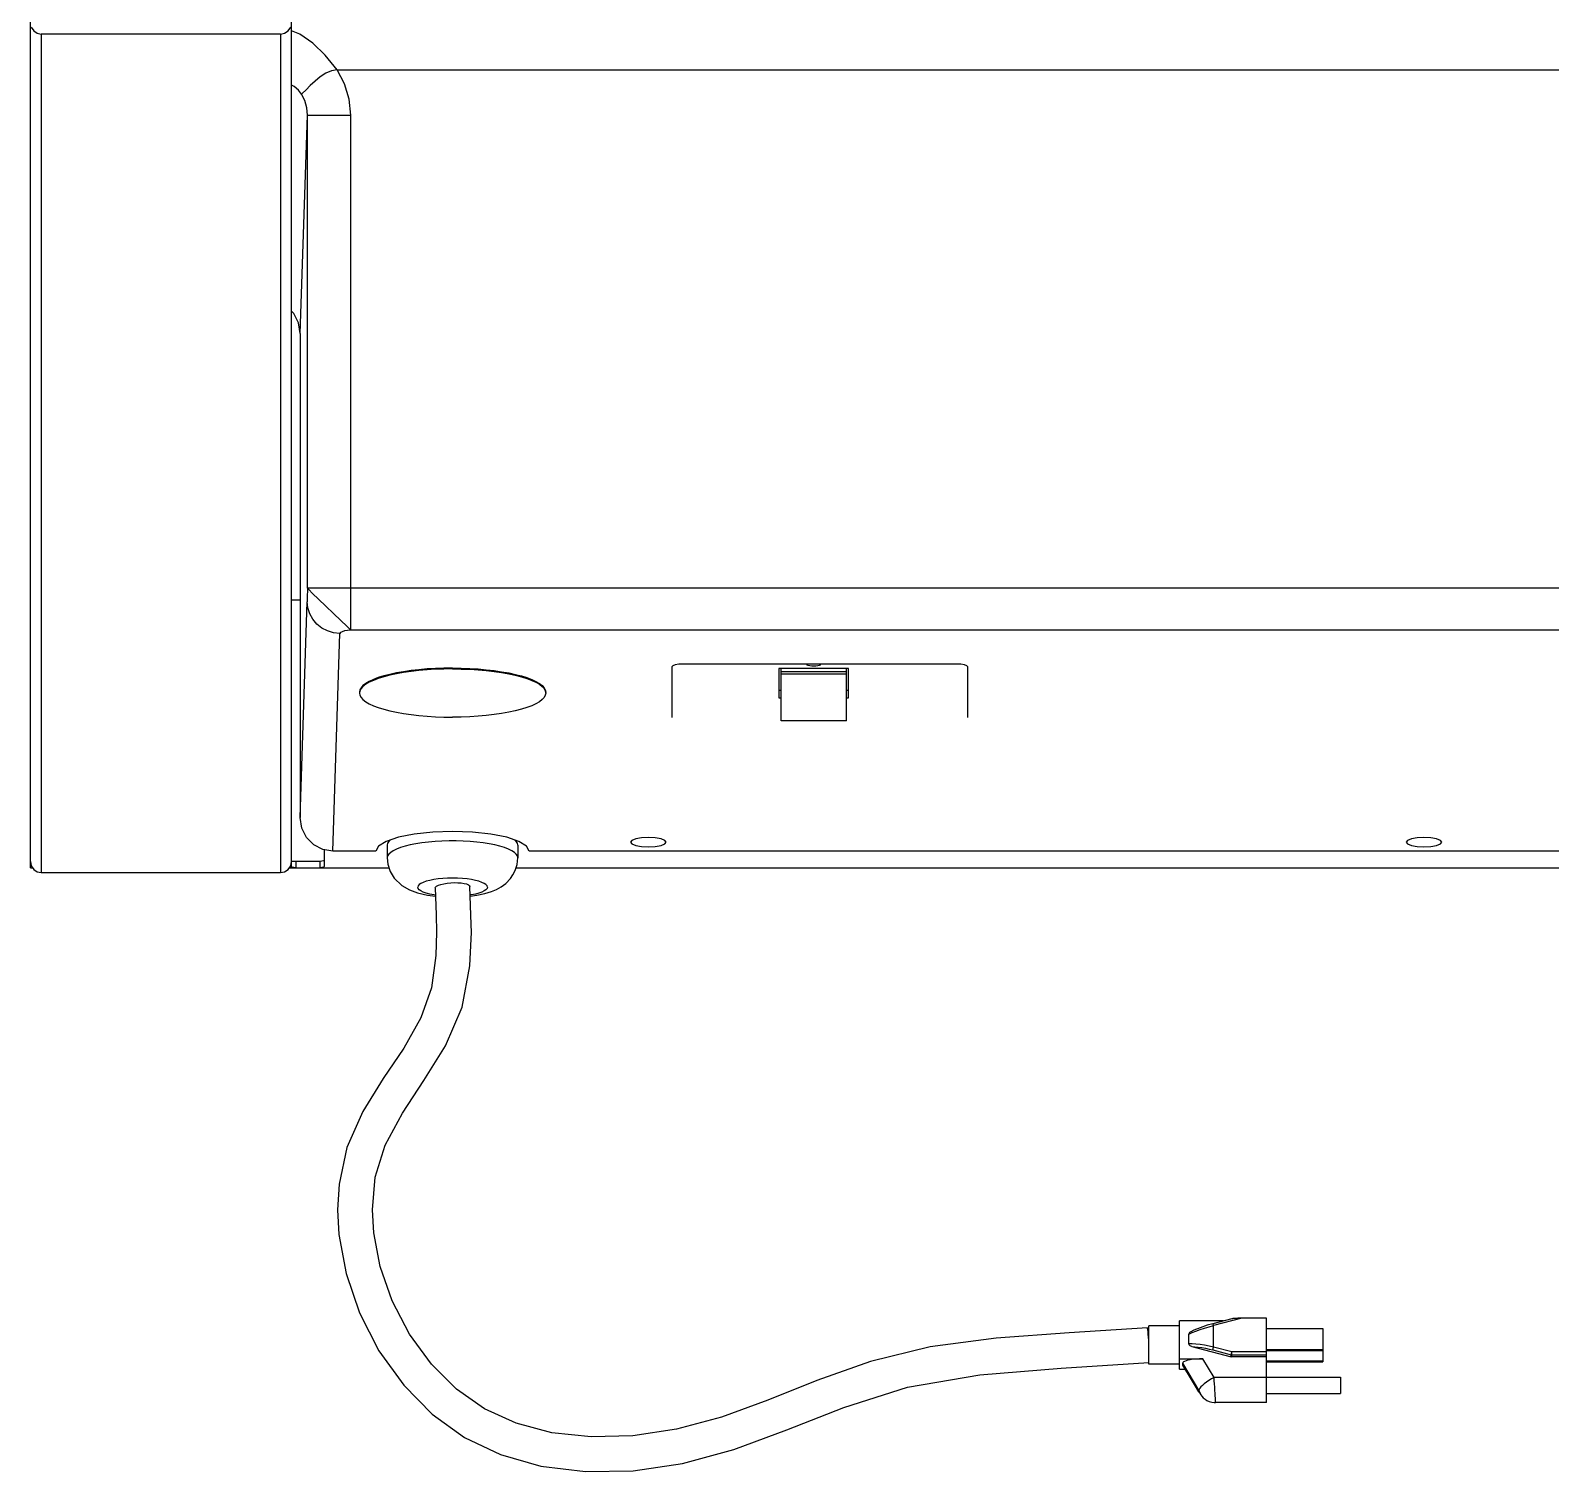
# Model space of a CAD drawing. Header units: inches. Extents: x 116 to 385, y -28932 to 7645.
# Drawn here: x 133.0215 to 133.3417, y 90.9018 to 91.2053 of the extents above; entities that cross this region are included whole.
import ezdxf

# ---------------------------------------------------------------- set-up
doc = ezdxf.new("R2010")
doc.units = ezdxf.units.IN
doc.header["$MEASUREMENT"] = 0

# ---------------------------------------------------------------- blocks, each defined once
blk = doc.blocks.new('A$C7A760DD3')
at = {"linetype": 'Continuous'}
for p, q in [((0, 158.87), (0, 1998.15)), ((68.74, 158.87), (68.74, 732.95)), ((0.22, 380.15), (0.86, 379.17)), ((0.86, 379.17), (1.8, 378.54)), ((1.8, 378.54), (2.86, 378.32)), ((2.86, 378.32), (2.86, 157.62)), ((65.87, 378.32), (2.86, 378.32)), ((65.87, 378.32), (66.93, 378.54)), ((65.87, 378.32), (65.87, 157.62)), ((66.93, 378.54), (67.87, 379.17)), ((67.87, 379.17), (68.51, 380.15)), ((70.96, 378.26), (68.74, 379.19)), ((74.32, 375.91), (70.96, 378.26)), ((77.57, 372.76), (74.32, 375.91)), ((80.71, 368.87), (77.57, 372.76)), ((79.22, 368.61), (77.74, 367.98)), ((80.71, 368.87), (79.22, 368.61)), ((82.7, 365.21), (80.71, 368.87)), ((80.71, 368.87), (652.78, 368.87)), ((69.41, 364.52), (68.74, 364.87)), ((70.53, 363.57), (69.41, 364.52)), ((73.68, 364.74), (72.57, 363.65)), ((74.95, 365.92), (73.68, 364.74)), ((76.3, 367.04), (74.95, 365.92)), ((77.74, 367.98), (76.3, 367.04)), ((83.94, 361.15), (82.7, 365.21)), ((71.35, 362.51), (70.53, 363.57)), ((71.51, 362.63), (71.35, 362.51)), ((72.2, 360.8), (71.35, 362.51)), ((72.57, 363.65), (71.51, 362.63)), ((72.73, 358.91), (72.2, 360.8)), ((84.35, 356.95), (83.94, 361.15)), ((71.03, 299.52), (72.9, 356.95)), ((72.9, 356.95), (72.73, 358.91)), ((72.9, 232.51), (72.9, 356.95)), ((72.9, 356.95), (84.35, 356.95)), ((84.35, 221.45), (84.35, 356.95)), ((69.34, 304.8), (68.74, 305.42)), ((70.59, 302.31), (69.34, 304.8)), ((71.03, 299.52), (70.59, 302.31)), ((71.03, 299.52), (71.03, 172.12)), ((660.59, 232.51), (72.9, 232.51)), ((73.27, 232.13), (72.9, 232.51)), ((72.9, 232.51), (72.9, 231.6)), ((74.29, 231.12), (73.27, 232.13)), ((71.03, 229.32), (68.74, 229.32)), ((71.03, 172.12), (72.88, 228.9)), ((72.89, 229.9), (72.88, 229.28)), ((72.88, 229.28), (72.88, 228.9)), ((73.05, 227.28), (72.88, 228.9)), ((72.9, 231.6), (72.89, 230.7)), ((72.89, 230.7), (72.89, 229.9)), ((75.85, 229.61), (74.29, 231.12)), ((77.75, 227.76), (75.85, 229.61)), ((73.54, 225.72), (73.05, 227.28)), ((74.33, 224.29), (73.54, 225.72)), ((75.4, 223.03), (74.33, 224.29)), ((79.78, 225.81), (77.75, 227.76)), ((81.7, 223.96), (79.78, 225.81)), ((76.7, 222), (75.4, 223.03)), ((78.19, 221.23), (76.7, 222)), ((79.8, 220.76), (78.19, 221.23)), ((79.6, 163.25), (81.47, 220.6)), ((81.47, 220.6), (79.8, 220.76)), ((81.64, 220.83), (81.47, 220.6)), ((82.08, 221.03), (81.64, 220.83)), ((83.29, 222.45), (81.7, 223.96)), ((82.72, 221.22), (82.08, 221.03)), ((83.5, 221.35), (82.72, 221.22)), ((84.35, 221.45), (83.29, 222.45)), ((84.35, 221.45), (83.5, 221.35)), ((649.14, 221.45), (84.35, 221.45)), ((169.74, 212.3), (169.09, 212.05)), ((170.7, 212.47), (169.74, 212.3)), ((171.84, 212.53), (170.7, 212.47)), ((243.79, 212.53), (171.84, 212.53)), ((204.42, 212.4), (204.5, 212.53)), ((204.51, 212.26), (204.42, 212.4)), ((204.76, 212.13), (204.51, 212.26)), ((205.16, 212.03), (204.76, 212.13)), ((207.66, 212.13), (207.26, 212.03)), ((207.91, 212.26), (207.66, 212.13)), ((208, 212.4), (207.91, 212.26)), ((207.92, 212.53), (208, 212.4)), ((244.93, 212.47), (243.79, 212.53)), ((245.89, 212.3), (244.93, 212.47)), ((246.54, 212.05), (245.89, 212.3)), ((90.28, 208.46), (89.18, 207.94)), ((90.28, 208.23), (89.18, 207.72)), ((91.56, 208.94), (90.28, 208.46)), ((91.56, 208.72), (90.28, 208.23)), ((93.01, 209.39), (91.56, 208.94)), ((93.01, 209.17), (91.56, 208.72)), ((94.61, 209.8), (93.01, 209.39)), ((94.61, 209.58), (93.01, 209.17)), ((96.35, 210.18), (94.61, 209.8)), ((96.35, 209.96), (94.61, 209.58)), ((98.22, 210.51), (96.35, 210.18)), ((98.22, 210.29), (96.35, 209.96)), ((100.2, 210.8), (98.22, 210.51)), ((100.2, 210.57), (98.22, 210.29)), ((102.27, 211.03), (100.2, 210.8)), ((102.27, 210.81), (100.2, 210.57)), ((104.42, 211.22), (102.27, 211.03)), ((104.42, 211), (102.27, 210.81)), ((106.62, 211.35), (104.42, 211.22)), ((106.62, 211.13), (104.42, 211)), ((108.86, 211.43), (106.62, 211.35)), ((108.86, 211.21), (106.62, 211.13)), ((111.13, 211.46), (108.86, 211.43)), ((111.13, 211.24), (108.86, 211.21)), ((111.13, 211.46), (113.39, 211.43)), ((111.13, 211.24), (113.39, 211.21)), ((113.39, 211.43), (115.63, 211.35)), ((113.39, 211.21), (115.63, 211.13)), ((115.63, 211.35), (117.83, 211.22)), ((115.63, 211.13), (117.83, 211)), ((117.83, 211.22), (119.98, 211.03)), ((117.83, 211), (119.98, 210.81)), ((119.98, 211.03), (122.05, 210.8)), ((119.98, 210.81), (122.05, 210.57)), ((122.05, 210.8), (124.03, 210.51)), ((122.05, 210.57), (124.03, 210.29)), ((124.03, 210.51), (125.9, 210.18)), ((124.03, 210.29), (125.9, 209.96)), ((125.9, 210.18), (127.64, 209.8)), ((125.9, 209.96), (127.64, 209.58)), ((127.64, 209.8), (129.24, 209.39)), ((127.64, 209.58), (129.24, 209.17)), ((129.24, 209.39), (130.69, 208.94)), ((129.24, 209.17), (130.69, 208.72)), ((130.69, 208.94), (131.97, 208.46)), ((130.69, 208.72), (131.97, 208.23)), ((131.97, 208.46), (133.07, 207.94)), ((131.97, 208.23), (133.07, 207.72)), ((169.09, 212.05), (168.86, 211.76)), ((168.86, 211.76), (168.86, 198.47)), ((197.05, 211.33), (197.05, 203.62)), ((215.38, 211.33), (197.05, 211.33)), ((197.62, 197.57), (197.62, 211.33)), ((214.8, 210.44), (197.62, 210.44)), ((214.8, 209.85), (197.62, 209.85)), ((205.66, 211.96), (205.16, 212.03)), ((206.21, 211.94), (205.66, 211.96)), ((206.76, 211.96), (206.21, 211.94)), ((207.26, 212.03), (206.76, 211.96)), ((214.8, 197.57), (214.8, 211.33)), ((215.38, 203.62), (215.38, 211.33)), ((246.77, 211.76), (246.54, 212.05)), ((246.77, 198.47), (246.77, 211.76)), ((86.71, 205.7), (86.61, 205.12)), ((86.71, 205.48), (86.61, 204.89)), ((86.61, 204.89), (86.71, 204.31)), ((87.03, 206.28), (86.71, 205.7)), ((87.03, 206.06), (86.71, 205.48)), ((86.71, 204.31), (87.03, 203.73)), ((87.54, 206.85), (87.03, 206.28)), ((87.54, 206.63), (87.03, 206.06)), ((88.26, 207.41), (87.54, 206.85)), ((88.26, 207.19), (87.54, 206.63)), ((89.18, 207.94), (88.26, 207.41)), ((89.18, 207.72), (88.26, 207.19)), ((133.07, 207.94), (133.99, 207.41)), ((133.07, 207.72), (133.99, 207.19)), ((133.99, 207.41), (134.7, 206.85)), ((133.99, 207.19), (134.7, 206.63)), ((134.7, 206.85), (135.22, 206.28)), ((134.7, 206.63), (135.22, 206.06)), ((135.22, 206.28), (135.54, 205.7)), ((135.22, 206.06), (135.54, 205.48)), ((135.54, 204.31), (135.22, 203.73)), ((135.54, 205.7), (135.64, 205.12)), ((135.54, 205.48), (135.64, 204.89)), ((135.64, 204.89), (135.54, 204.31)), ((197.05, 205.61), (197.62, 205.61)), ((214.8, 205.61), (215.38, 205.61)), ((87.03, 203.73), (87.54, 203.16)), ((87.54, 203.16), (88.26, 202.6)), ((88.26, 202.6), (89.18, 202.07)), ((89.18, 202.07), (90.28, 201.55)), ((90.28, 201.55), (91.56, 201.07)), ((91.56, 201.07), (93.01, 200.62)), ((93.01, 200.62), (94.61, 200.2)), ((94.61, 200.2), (96.35, 199.83)), ((127.64, 200.2), (125.9, 199.83)), ((129.24, 200.62), (127.64, 200.2)), ((130.69, 201.07), (129.24, 200.62)), ((131.97, 201.55), (130.69, 201.07)), ((133.07, 202.07), (131.97, 201.55)), ((133.99, 202.6), (133.07, 202.07)), ((134.7, 203.16), (133.99, 202.6)), ((135.22, 203.73), (134.7, 203.16)), ((197.05, 203.62), (197.62, 203.62)), ((214.8, 203.62), (215.38, 203.62)), ((96.35, 199.83), (98.22, 199.5)), ((98.22, 199.5), (100.2, 199.21)), ((100.2, 199.21), (102.27, 198.98)), ((102.27, 198.98), (104.42, 198.79)), ((104.42, 198.79), (106.62, 198.66)), ((106.62, 198.66), (108.86, 198.58)), ((108.86, 198.58), (111.13, 198.55)), ((113.39, 198.58), (111.13, 198.55)), ((115.63, 198.66), (113.39, 198.58)), ((117.83, 198.79), (115.63, 198.66)), ((119.98, 198.98), (117.83, 198.79)), ((122.05, 199.21), (119.98, 198.98)), ((124.03, 199.5), (122.05, 199.21)), ((125.9, 199.83), (124.03, 199.5)), ((214.8, 197.57), (197.62, 197.57)), ((71.46, 169.33), (71.03, 172.12)), ((72.71, 166.84), (71.46, 169.33)), ((105.91, 168.29), (101.04, 167.77)), ((111.13, 168.47), (105.91, 168.29)), ((116.34, 168.29), (111.13, 168.47)), ((121.21, 167.77), (116.34, 168.29)), ((74.62, 164.9), (72.71, 166.84)), ((76.99, 163.67), (74.62, 164.9)), ((91.65, 164.6), (90.96, 163.25)), ((93.66, 165.86), (91.65, 164.6)), ((96.87, 166.94), (93.66, 165.86)), ((94.04, 165.34), (93.94, 164.86)), ((93.94, 164.86), (93.94, 161.54)), ((94.34, 165.81), (94.04, 165.34)), ((94.8, 166.24), (94.34, 165.81)), ((97.44, 164.23), (96.4, 163.83)), ((101.04, 167.77), (96.87, 166.94)), ((98.65, 164.6), (97.44, 164.23)), ((100, 164.93), (98.65, 164.6)), ((101.48, 165.22), (100, 164.93)), ((103.08, 165.47), (101.48, 165.22)), ((104.76, 165.67), (103.08, 165.47)), ((106.53, 165.82), (104.76, 165.67)), ((108.34, 165.93), (106.53, 165.82)), ((110.19, 165.98), (108.34, 165.93)), ((112.06, 165.98), (110.19, 165.98)), ((113.9, 165.93), (112.06, 165.98)), ((115.72, 165.82), (113.9, 165.93)), ((117.49, 165.67), (115.72, 165.82)), ((119.17, 165.47), (117.49, 165.67)), ((120.77, 165.22), (119.17, 165.47)), ((122.25, 164.93), (120.77, 165.22)), ((125.38, 166.94), (121.21, 167.77)), ((123.6, 164.6), (122.25, 164.93)), ((124.81, 164.23), (123.6, 164.6)), ((125.85, 163.83), (124.81, 164.23)), ((128.59, 165.86), (125.38, 166.94)), ((127.91, 165.81), (127.45, 166.24)), ((128.21, 165.34), (127.91, 165.81)), ((128.31, 164.86), (128.21, 165.34)), ((128.31, 164.86), (128.31, 161.54)), ((130.6, 164.6), (128.59, 165.86)), ((131.29, 163.25), (130.6, 164.6)), ((158.34, 166.09), (157.98, 165.62)), ((157.98, 165.62), (158.34, 165.16)), ((159.36, 166.48), (158.34, 166.09)), ((158.34, 165.16), (159.36, 164.76)), ((160.88, 166.74), (159.36, 166.48)), ((159.36, 164.76), (160.88, 164.5)), ((162.68, 166.84), (160.88, 166.74)), ((160.88, 164.5), (162.68, 164.4)), ((164.47, 166.74), (162.68, 166.84)), ((162.68, 164.4), (164.47, 164.5)), ((166, 166.48), (164.47, 166.74)), ((164.47, 164.5), (166, 164.76)), ((167.02, 166.09), (166, 166.48)), ((166, 164.76), (167.02, 165.16)), ((167.37, 165.62), (167.02, 166.09)), ((167.02, 165.16), (167.37, 165.62)), ((362.49, 166.09), (362.13, 165.62)), ((362.13, 165.62), (362.49, 165.16)), ((363.51, 166.48), (362.49, 166.09)), ((362.49, 165.16), (363.51, 164.76)), ((365.03, 166.74), (363.51, 166.48)), ((363.51, 164.76), (365.03, 164.5)), ((366.83, 166.84), (365.03, 166.74)), ((365.03, 164.5), (366.83, 164.4)), ((368.62, 166.74), (366.83, 166.84)), ((366.83, 164.4), (368.62, 164.5)), ((370.15, 166.48), (368.62, 166.74)), ((368.62, 164.5), (370.15, 164.76)), ((371.17, 166.09), (370.15, 166.48)), ((370.15, 164.76), (371.17, 165.16)), ((371.52, 165.62), (371.17, 166.09)), ((371.17, 165.16), (371.52, 165.62)), ((0, 160.59), (0.22, 159.44)), ((68.51, 159.44), (68.74, 160.59)), ((76.18, 160.59), (68.74, 160.59)), ((69.88, 160.59), (69.88, 158.93)), ((76.75, 160.63), (76.18, 160.59)), ((76.18, 160.59), (76.18, 158.93)), ((77.18, 160.74), (76.75, 160.63)), ((79.6, 163.25), (76.99, 163.67)), ((77.33, 160.88), (77.18, 160.74)), ((77.33, 163.61), (77.33, 159.22)), ((90.96, 163.25), (79.6, 163.25)), ((94.04, 162.02), (93.94, 161.54)), ((93.94, 161.54), (94.11, 159.83)), ((94.34, 162.49), (94.04, 162.02)), ((94.84, 162.96), (94.34, 162.49)), ((95.53, 163.4), (94.84, 162.96)), ((96.4, 163.83), (95.53, 163.4)), ((126.72, 163.4), (125.85, 163.83)), ((127.41, 162.96), (126.72, 163.4)), ((127.91, 162.49), (127.41, 162.96)), ((128.21, 162.02), (127.91, 162.49)), ((128.12, 159.73), (128.31, 161.54)), ((128.31, 161.54), (128.21, 162.02)), ((653.89, 163.25), (131.29, 163.25)), ((0, 158.87), (0.6, 158.87)), ((0.22, 159.44), (0.86, 158.47)), ((0.86, 158.47), (1.8, 157.83)), ((1.8, 157.83), (2.86, 157.62)), ((2.86, 157.62), (65.87, 157.62)), ((65.87, 157.62), (66.93, 157.83)), ((66.93, 157.83), (67.87, 158.47)), ((67.87, 158.47), (68.51, 159.44)), ((68.14, 158.87), (69.88, 158.87)), ((69.31, 158.97), (68.89, 159.08)), ((69.88, 158.93), (69.31, 158.97)), ((69.88, 158.93), (76.18, 158.93)), ((76.75, 158.97), (76.18, 158.93)), ((76.18, 158.87), (94.42, 158.87)), ((77.18, 159.08), (76.75, 158.97)), ((77.33, 159.22), (77.18, 159.08)), ((94.11, 159.83), (94.73, 157.92)), ((94.73, 157.92), (95.76, 156.21)), ((95.76, 156.21), (97.75, 154.27)), ((108.54, 156.07), (107.32, 155.95)), ((109.82, 156.14), (108.54, 156.07)), ((111.13, 156.16), (109.82, 156.14)), ((112.43, 156.14), (111.13, 156.16)), ((113.71, 156.07), (112.43, 156.14)), ((114.93, 155.95), (113.71, 156.07)), ((126.35, 156.04), (127.03, 157.01)), ((127.03, 157.01), (127.65, 158.22)), ((127.65, 158.22), (128.12, 159.73)), ((127.85, 158.87), (663.31, 158.87)), ((97.75, 154.27), (99.75, 153.1)), ((99.75, 153.1), (101.89, 152.3)), ((101.89, 152.3), (104.53, 151.69)), ((102.05, 154.13), (101.96, 153.79)), ((102.05, 153.45), (101.96, 153.79)), ((102.33, 154.46), (102.05, 154.13)), ((102.33, 153.12), (102.05, 153.45)), ((102.79, 154.78), (102.33, 154.46)), ((102.79, 152.8), (102.33, 153.12)), ((103.41, 155.07), (102.79, 154.78)), ((103.41, 152.51), (102.79, 152.8)), ((104.2, 155.34), (103.41, 155.07)), ((104.2, 152.24), (103.41, 152.51)), ((105.12, 155.58), (104.2, 155.34)), ((105.12, 152), (104.2, 152.24)), ((106.17, 155.79), (105.12, 155.58)), ((107.32, 155.95), (106.17, 155.79)), ((106.55, 153.59), (106.65, 153.84)), ((106.55, 153.58), (106.55, 153.59)), ((106.55, 153.58), (106.84, 146.48)), ((106.65, 153.84), (106.94, 154.09)), ((106.94, 154.09), (107.42, 154.33)), ((107.42, 154.33), (108.06, 154.54)), ((108.06, 154.54), (108.84, 154.72)), ((108.84, 154.72), (109.71, 154.86)), ((109.71, 154.86), (110.65, 154.95)), ((110.65, 154.95), (111.6, 154.99)), ((111.6, 154.99), (112.54, 154.98)), ((112.54, 154.98), (113.41, 154.92)), ((113.41, 154.92), (114.19, 154.8)), ((114.19, 154.8), (114.83, 154.65)), ((114.83, 154.65), (115.31, 154.45)), ((116.08, 155.79), (114.93, 155.95)), ((115.31, 154.45), (115.6, 154.23)), ((115.6, 154.23), (115.7, 154)), ((116.06, 143.93), (115.7, 154)), ((117.13, 155.58), (116.08, 155.79)), ((118.05, 155.34), (117.13, 155.58)), ((118.05, 152.24), (117.13, 152)), ((117.51, 151.65), (119.59, 152.09)), ((118.83, 155.07), (118.05, 155.34)), ((118.83, 152.51), (118.05, 152.24)), ((119.46, 154.78), (118.83, 155.07)), ((119.46, 152.8), (118.83, 152.51)), ((119.92, 154.46), (119.46, 154.78)), ((119.92, 153.12), (119.46, 152.8)), ((119.59, 152.09), (121.42, 152.66)), ((120.2, 154.13), (119.92, 154.46)), ((120.2, 153.45), (119.92, 153.12)), ((120.29, 153.79), (120.2, 154.13)), ((120.29, 153.79), (120.2, 153.45)), ((121.42, 152.66), (122.68, 153.19)), ((122.68, 153.19), (123.9, 153.87)), ((123.9, 153.87), (125.14, 154.78)), ((125.14, 154.78), (126.35, 156.04)), ((104.53, 151.69), (106.64, 151.4)), ((106.17, 151.8), (105.12, 152)), ((106.62, 151.73), (106.17, 151.8)), ((116.08, 151.8), (115.78, 151.75)), ((115.79, 151.42), (117.51, 151.65)), ((117.13, 152), (116.08, 151.8)), ((106.84, 146.48), (106.91, 141.95)), ((106.91, 141.93), (106.72, 135.8)), ((115.7, 133.12), (116.08, 141.98)), ((116.08, 141.92), (116.06, 143.93)), ((106.72, 135.8), (105.54, 127.34)), ((113.68, 122.25), (115.7, 133.12)), ((105.54, 127.34), (102.78, 119.37)), ((109.3, 112.01), (113.68, 122.25)), ((102.78, 119.37), (98.28, 111.47)), ((98.28, 111.47), (92.9, 103.41)), ((103.6, 102.88), (109.3, 112.01)), ((92.9, 103.41), (87.51, 94.73)), ((97.94, 94.35), (103.6, 102.88)), ((87.51, 94.73), (83.32, 85.25)), ((93.36, 85.9), (97.94, 94.35)), ((83.32, 85.25), (81.24, 75.67)), ((90.78, 77.48), (93.36, 85.9)), ((90.01, 68.92), (90.78, 77.48)), ((81.24, 75.67), (80.84, 68.91)), ((80.84, 68.92), (81.19, 62.37)), ((90.36, 62.81), (90.01, 68.92)), ((81.19, 62.37), (83.08, 52.11)), ((92.07, 53.95), (90.36, 62.81)), ((83.08, 52.11), (86.59, 41.81)), ((95.22, 44.95), (92.07, 53.95)), ((99.82, 36.14), (95.22, 44.95)), ((86.59, 41.81), (91.74, 31.78)), ((316.28, 40.21), (311.29, 38.92)), ((318.85, 40.34), (311.46, 38.43)), ((316.29, 40.21), (316.28, 40.21)), ((316.36, 40.22), (316.29, 40.21)), ((316.44, 40.24), (316.36, 40.22)), ((316.52, 40.25), (316.44, 40.24)), ((316.62, 40.26), (316.52, 40.25)), ((316.73, 40.27), (316.62, 40.26)), ((316.85, 40.28), (316.73, 40.27)), ((316.98, 40.29), (316.85, 40.28)), ((317.13, 40.3), (316.98, 40.29)), ((317.29, 40.31), (317.13, 40.3)), ((317.45, 40.31), (317.29, 40.31)), ((317.64, 40.32), (317.45, 40.31)), ((317.84, 40.33), (317.64, 40.32)), ((318.06, 40.33), (317.84, 40.33)), ((318.29, 40.34), (318.06, 40.33)), ((318.56, 40.34), (318.29, 40.34)), ((325.35, 40.34), (318.56, 40.34)), ((325.35, 18.14), (325.35, 40.34)), ((105.59, 28.23), (99.82, 36.14)), ((273.4, 36.53), (254.24, 35.13)), ((294.05, 37.87), (273.4, 36.53)), ((294.06, 37.84), (294.05, 37.87)), ((294.1, 37.63), (294.06, 37.84)), ((294.15, 37.26), (294.1, 37.63)), ((294.21, 36.74), (294.15, 37.26)), ((294.27, 36.09), (294.21, 36.74)), ((294.35, 35.33), (294.27, 36.09)), ((294.42, 28.27), (294.42, 38.35)), ((302.44, 38.35), (294.42, 38.35)), ((302.44, 26.96), (302.44, 39.63)), ((314.04, 39.63), (302.44, 39.63)), ((304.92, 36.15), (305.81, 36.57)), ((304.94, 36.29), (304.92, 36.15)), ((304.92, 33.69), (304.92, 36.15)), ((305.01, 36.44), (304.94, 36.29)), ((305.12, 36.59), (305.01, 36.44)), ((305.28, 36.72), (305.12, 36.59)), ((305.44, 36.81), (305.28, 36.72)), ((306.22, 37.18), (305.44, 36.81)), ((305.81, 36.57), (306.81, 36.98)), ((307.92, 37.87), (306.22, 37.18)), ((306.81, 36.98), (307.9, 37.39)), ((307.9, 37.39), (309.05, 37.77)), ((309.79, 38.49), (307.92, 37.87)), ((309.05, 37.77), (310.25, 38.12)), ((311.29, 38.92), (309.79, 38.49)), ((310.25, 38.12), (311.46, 38.43)), ((311.31, 38.9), (311.29, 38.92)), ((311.34, 38.83), (311.31, 38.9)), ((311.37, 38.72), (311.34, 38.83)), ((311.42, 38.59), (311.37, 38.72)), ((311.46, 38.43), (311.42, 38.59)), ((311.46, 32.83), (311.46, 38.43)), ((325.35, 37.65), (340.25, 37.65)), ((340.25, 37.65), (340.25, 28.92)), ((236.85, 32.8), (221.11, 29.01)), ((254.24, 35.13), (236.85, 32.8)), ((294.41, 34.61), (294.35, 35.33)), ((304.92, 33.69), (305.81, 33.68)), ((304.94, 33.54), (304.92, 33.69)), ((305.01, 33.39), (304.94, 33.54)), ((305.12, 33.25), (305.01, 33.39)), ((305.28, 33.11), (305.12, 33.25)), ((305.49, 33), (305.28, 33.11)), ((305.74, 32.91), (305.49, 33)), ((305.74, 32.91), (306.53, 32.86)), ((305.74, 32.91), (316.1, 30.23)), ((305.81, 33.68), (306.81, 33.62)), ((306.53, 32.86), (307.4, 32.77)), ((306.81, 33.62), (307.9, 33.5)), ((307.4, 32.77), (308.32, 32.64)), ((307.9, 33.5), (309.05, 33.32)), ((308.32, 32.64), (309.29, 32.47)), ((309.05, 33.32), (310.25, 33.1)), ((309.29, 32.47), (310.28, 32.25)), ((310.25, 33.1), (311.46, 32.83)), ((310.28, 32.25), (311.28, 32.01)), ((311.28, 32.01), (311.29, 32.08)), ((311.29, 32.08), (311.31, 32.19)), ((311.31, 32.19), (311.34, 32.32)), ((311.34, 32.32), (311.37, 32.49)), ((311.37, 32.49), (311.42, 32.66)), ((311.42, 32.66), (311.46, 32.83)), ((311.46, 32.83), (316.28, 31.58)), ((325.35, 32.12), (340.25, 32.12)), ((91.74, 31.78), (98.26, 22.7)), ((112.17, 21.67), (105.59, 28.23)), ((221.11, 29.01), (207.03, 23.98)), ((271.36, 27.23), (294.42, 28.71)), ((302.44, 28.27), (294.42, 28.27)), ((302.44, 29.69), (308.63, 29.69)), ((303.39, 28.67), (303.34, 28.51)), ((303.34, 28.15), (303.34, 28.51)), ((307.6, 21.38), (303.34, 28.51)), ((303.38, 27.99), (303.34, 28.15)), ((307.6, 21.02), (303.34, 28.15)), ((303.55, 28.84), (303.39, 28.67)), ((303.82, 29), (303.55, 28.84)), ((304.21, 29.16), (303.82, 29)), ((304.71, 29.3), (304.21, 29.16)), ((305.33, 29.43), (304.71, 29.3)), ((306.05, 29.54), (305.33, 29.43)), ((306.85, 29.62), (306.05, 29.54)), ((307.72, 29.67), (306.85, 29.62)), ((308.63, 29.69), (307.72, 29.67)), ((311.57, 24.78), (308.63, 29.69)), ((311.28, 32.01), (316.1, 30.76)), ((316.1, 30.76), (316.11, 30.83)), ((316.16, 30.75), (316.1, 30.76)), ((316.1, 30.23), (316.1, 30.76)), ((316.16, 30.22), (316.1, 30.23)), ((316.11, 30.83), (316.13, 30.94)), ((316.13, 30.94), (316.15, 31.08)), ((316.15, 31.08), (316.19, 31.24)), ((316.22, 30.74), (316.16, 30.75)), ((316.22, 30.21), (316.16, 30.22)), ((316.19, 31.24), (316.23, 31.41)), ((316.28, 30.74), (316.22, 30.74)), ((316.28, 30.21), (316.22, 30.21)), ((316.23, 31.41), (316.28, 31.58)), ((316.28, 30.21), (316.28, 31.58)), ((316.28, 31.58), (325.35, 31.58)), ((316.28, 30.74), (325.35, 30.74)), ((325.35, 30.21), (316.28, 30.21)), ((325.35, 31.88), (340.25, 31.88)), ((325.35, 29.15), (340.25, 29.15)), ((325.35, 28.92), (340.25, 28.92)), ((230.89, 22.19), (249.96, 25.47)), ((249.96, 25.47), (271.36, 27.23)), ((302.44, 26.96), (304, 26.96)), ((307.63, 20.89), (303.38, 27.99)), ((310.88, 24.37), (310.21, 23.95)), ((311.57, 24.78), (310.88, 24.37)), ((311.63, 23.92), (311.57, 24.78)), ((325.35, 24.78), (311.57, 24.78)), ((325.35, 24.85), (344.83, 24.85)), ((344.83, 24.85), (344.83, 20.56)), ((98.26, 22.7), (105.76, 15.1)), ((119.55, 16.51), (112.17, 21.67)), ((207.03, 23.98), (194.12, 18.81)), ((214.13, 16.9), (230.89, 22.19)), ((307.66, 21.62), (307.6, 21.38)), ((307.66, 21.27), (307.6, 21.38)), ((307.6, 21.02), (307.66, 20.92)), ((307.63, 20.89), (307.6, 21.02)), ((307.63, 20.89), (307.8, 20.62)), ((307.84, 21.92), (307.66, 21.62)), ((307.73, 21.15), (307.66, 21.27)), ((307.66, 20.92), (307.73, 20.82)), ((307.79, 21.04), (307.73, 21.15)), ((307.73, 20.82), (307.79, 20.73)), ((307.84, 20.93), (307.79, 21.04)), ((307.79, 20.73), (307.84, 20.65)), ((307.8, 20.62), (308.06, 20.23)), ((308.13, 22.27), (307.84, 21.92)), ((307.89, 20.83), (307.84, 20.93)), ((307.84, 20.65), (307.89, 20.59)), ((307.93, 20.74), (307.89, 20.83)), ((307.89, 20.59), (307.93, 20.55)), ((307.96, 20.66), (307.93, 20.74)), ((307.93, 20.55), (307.96, 20.52)), ((307.98, 20.6), (307.96, 20.66)), ((307.96, 20.52), (307.98, 20.51)), ((307.99, 20.55), (307.98, 20.6)), ((307.98, 20.51), (307.99, 20.52)), ((307.99, 20.52), (307.99, 20.55)), ((308.06, 20.23), (308.37, 19.83)), ((308.52, 22.66), (308.13, 22.27)), ((309.01, 23.08), (308.52, 22.66)), ((309.58, 23.51), (309.01, 23.08)), ((310.21, 23.95), (309.58, 23.51)), ((311.69, 23.05), (311.63, 23.92)), ((311.75, 22.19), (311.69, 23.05)), ((311.81, 21.36), (311.75, 22.19)), ((311.86, 20.59), (311.81, 21.36)), ((311.9, 19.9), (311.86, 20.59)), ((325.35, 20.56), (344.83, 20.56)), ((127.85, 12.72), (119.55, 16.51)), ((194.12, 18.81), (181.91, 14.36)), ((199.16, 10.96), (214.13, 16.9)), ((308.37, 19.83), (308.75, 19.43)), ((308.75, 19.43), (309.2, 19.05)), ((309.2, 19.05), (309.71, 18.73)), ((309.71, 18.73), (310.3, 18.45)), ((310.3, 18.45), (310.95, 18.25)), ((310.95, 18.25), (311.65, 18.15)), ((311.65, 18.15), (311.95, 18.14)), ((311.93, 19.3), (311.9, 19.9)), ((311.95, 18.81), (311.93, 19.3)), ((311.96, 18.45), (311.95, 18.81)), ((311.95, 18.14), (311.96, 18.23)), ((325.35, 18.14), (311.95, 18.14)), ((311.96, 18.23), (311.96, 18.45)), ((105.76, 15.1), (114.26, 8.98)), ((137.22, 10.23), (127.85, 12.72)), ((181.91, 14.36), (170.11, 11.16)), ((114.26, 8.98), (123.78, 4.45)), ((147.61, 9.11), (137.22, 10.23)), ((158.62, 9.42), (147.61, 9.11)), ((170.11, 11.16), (158.62, 9.42)), ((185.18, 5.79), (199.16, 10.96)), ((123.78, 4.45), (134.4, 1.44)), ((171.67, 2.12), (185.18, 5.79)), ((134.4, 1.44), (146.14, 0)), ((146.14, 0), (158.63, 0.22)), ((158.63, 0.22), (171.67, 2.12))]:
    blk.add_line(p, q, dxfattribs=at)

msp = doc.modelspace()

# ---------------------------------------------------------------- block references
at = {"xscale": 0.0008, "yscale": 0.0008, "zscale": 0.0008}
msp.add_blockref('A$C7A760DD3', (133.02153, 90.90185), dxfattribs=at)

doc.saveas('drawing.dxf')
